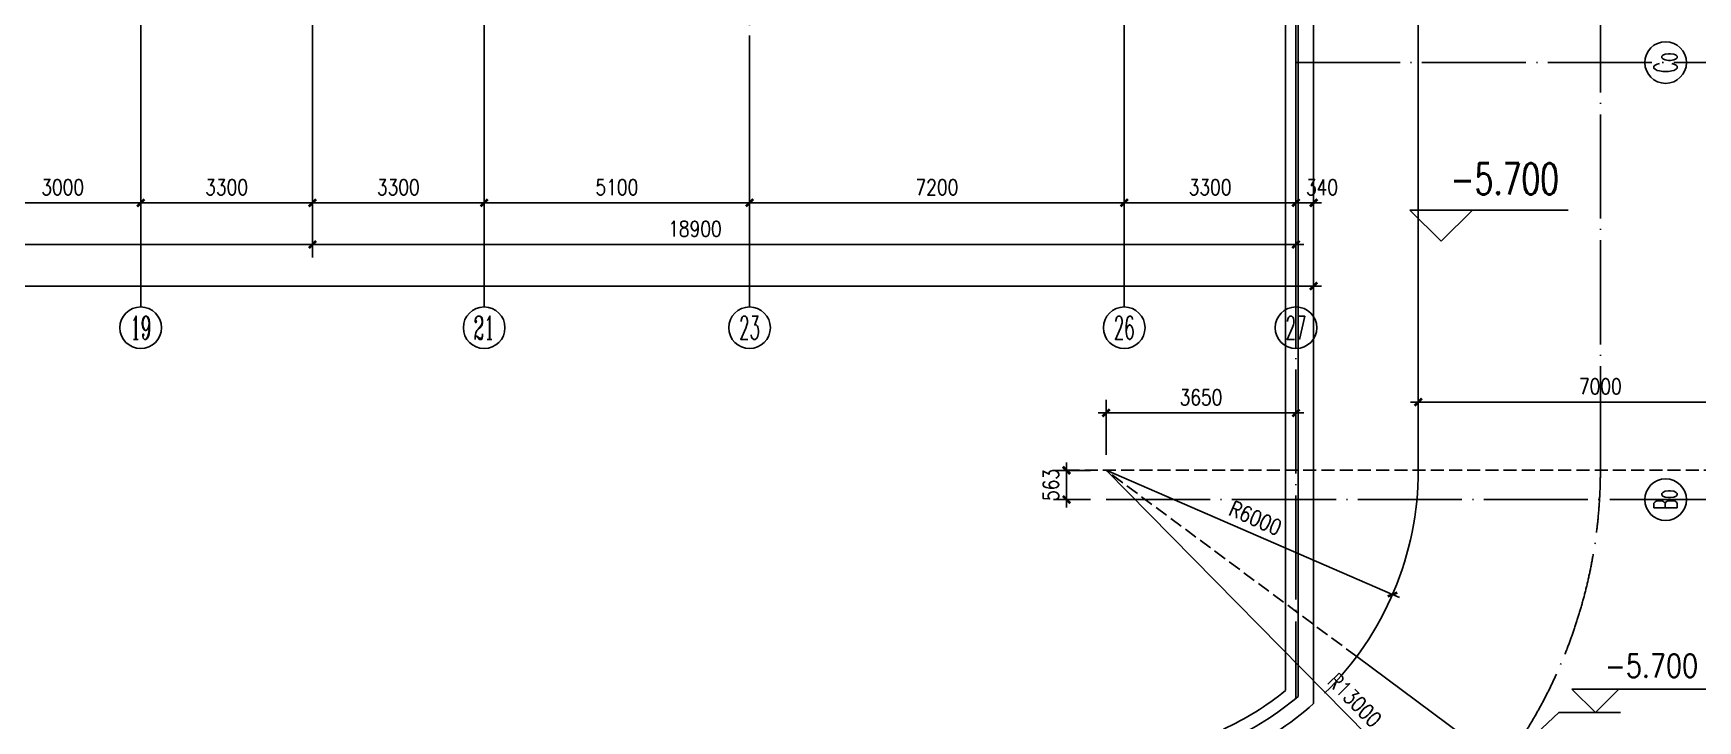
# Model space of a CAD drawing. Extents: x 634182 to 802382, y -1101880 to -864080.
# Drawn here: x 734198 to 766182, y -1022314 to -1009104 of the extents above; entities that cross this region are included whole.
import ezdxf
from ezdxf.enums import TextEntityAlignment as Align

# ---------------------------------------------------------------- set-up
doc = ezdxf.new("R2010")
doc.units = 0
doc.header["$LTSCALE"] = 1000
doc.header["$MEASUREMENT"] = 0
doc.linetypes.add('DASH', pattern=[0.35, 0.25, -0.1])
doc.linetypes.add('DOTE', pattern=[2.42, 2, -0.2, 0.02, -0.2])
doc.layers.get('0').update_dxf_attribs({"linetype": 'CONTINUOUS'})
doc.layers.get('DEFPOINTS').update_dxf_attribs({"linetype": 'CONTINUOUS'})
for name, color, linetype in [('AXIS', 3, 'CONTINUOUS'), ('AXIS_TEXT', 7, 'CONTINUOUS'), ('DOTE', 1, 'DOTE'), ('LU', 4, 'CONTINUOUS'), ('PUB_DIM', 3, 'CONTINUOUS'), ('PUB_TEXT', 7, 'CONTINUOUS'), ('WALL', 191, 'CONTINUOUS')]:
    doc.layers.add(name, color=color, linetype=linetype)
doc.styles.add('COMPLEX', font='COMPLEX')
doc.styles.add('DIM_FONT', font='simplex.shx', dxfattribs={"width": 0.8})
doc.dimstyles.new('DIMN', dxfattribs={"dimtxt": 300, "dimasz": 1, "dimexe": 250, "dimexo": 300, "dimgap": 150, "dimtad": 1, "dimdec": 0, "dimzin": 0, "dimdsep": 46, "dimtxsty": 'DIM_FONT', "dimblk": '_DIMX', "dimblk1": '_DIMX', "dimblk2": '_DIMX', "dimcen": 2.5, "dimclrt": 7, "dimadec": 0, "dimazin": 0, "dimtfac": 1, "dimtdec": 0, "dimtix": 1, "dimtmove": 2, "dimatfit": 3, "dimldrblk": '_DIMX', "dimfxl": 0, "dimtolj": 1, "dimtzin": 0, "dimarcsym": 0})
doc.dimstyles.new('NORMAL', dxfattribs={"dimtxt": 300, "dimasz": 1, "dimexe": 250, "dimexo": 300, "dimgap": 150, "dimtad": 1, "dimdec": 0, "dimzin": 0, "dimdsep": 46, "dimtxsty": 'DIM_FONT', "dimblk": '_DIMX', "dimblk1": '_DIMX', "dimblk2": '_DIMX', "dimcen": 2.5, "dimclrt": 7, "dimadec": 0, "dimazin": 0, "dimtfac": 1, "dimtdec": 0, "dimtix": 1, "dimtmove": 2, "dimatfit": 3, "dimldrblk": '_DIMX', "dimfxl": 0, "dimtolj": 1, "dimtzin": 0, "dimarcsym": 0})

# ---------------------------------------------------------------- blocks, each defined once
blk = doc.blocks.new('_DIMX')
blk.add_line((-150, 0), (150, 0))
at = {"const_width": 50}
blk.add_lwpolyline([(-70, -70), (70, 70)], dxfattribs=at)
blk = doc.blocks.new('*D1229')
at = {"color": 0, "linetype": 'ByBlock'}
for p, q in [((755162, -1010001), (755162, -1012612)), ((758462, -1010001), (758462, -1012612)), ((758461, -1012362), (755163, -1012362))]:
    blk.add_line(p, q, dxfattribs=at)
at = {"layer": 'DEFPOINTS', "color": 0, "linetype": 'ByBlock'}
for p in [(755162, -1009701, 285), (758462, -1009701, 285), (755162, -1012362, 285)]:
    blk.add_point(p, dxfattribs=at)
at = {"color": 0, "linetype": 'ByBlock'}
for p, rotation in [((755162, -1012362), 179.9999999999959), ((758462, -1012362), 359.999999999996)]:
    blk.add_blockref('_DIMX', p, dxfattribs=dict(at, rotation=rotation))
at = {"color": 7, "linetype": 'ByBlock', "insert": (756812, -1012062), "char_height": 300, "attachment_point": 5, "style": 'DIM_FONT'}
blk.add_mtext('\\A1;3300', dxfattribs=at)
blk = doc.blocks.new('*D1230')
at = {"color": 0, "linetype": 'ByBlock'}
for p, q in [((739562, -1010001), (739562, -1013412)), ((758462, -1010001), (758462, -1013412)), ((758461, -1013162), (739563, -1013162))]:
    blk.add_line(p, q, dxfattribs=at)
at = {"layer": 'DEFPOINTS', "color": 0, "linetype": 'ByBlock'}
for p in [(739562, -1009701, 285), (758462, -1009701, 285), (739562, -1013162, 285)]:
    blk.add_point(p, dxfattribs=at)
at = {"color": 0, "linetype": 'ByBlock', "rotation": 180}
blk.add_blockref('_DIMX', (739562, -1013162), dxfattribs=at)
at = {"color": 0, "linetype": 'ByBlock'}
blk.add_blockref('_DIMX', (758462, -1013162), dxfattribs=at)
at = {"color": 7, "linetype": 'ByBlock', "insert": (746912, -1012862), "char_height": 300, "attachment_point": 5, "style": 'DIM_FONT'}
blk.add_mtext('\\A1;18900', dxfattribs=at)
blk = doc.blocks.new('*D1232')
at = {"color": 0, "linetype": 'ByBlock'}
for p, q in [((739562, -1010001), (739562, -1012612)), ((742862, -1010001), (742862, -1012612)), ((742861, -1012362), (739563, -1012362))]:
    blk.add_line(p, q, dxfattribs=at)
at = {"layer": 'DEFPOINTS', "color": 0, "linetype": 'ByBlock'}
for p in [(739562, -1009701, 285), (742862, -1009701, 285), (739562, -1012362, 285)]:
    blk.add_point(p, dxfattribs=at)
at = {"color": 0, "linetype": 'ByBlock', "rotation": 180}
blk.add_blockref('_DIMX', (739562, -1012362), dxfattribs=at)
at = {"color": 0, "linetype": 'ByBlock'}
blk.add_blockref('_DIMX', (742862, -1012362), dxfattribs=at)
at = {"color": 7, "linetype": 'ByBlock', "insert": (741212, -1012062), "char_height": 300, "attachment_point": 5, "style": 'DIM_FONT'}
blk.add_mtext('\\A1;3300', dxfattribs=at)
blk = doc.blocks.new('*D1235')
at = {"color": 0, "linetype": 'ByBlock'}
for p, q in [((747962, -1010001), (747962, -1012612)), ((755162, -1010001), (755162, -1012612)), ((755161, -1012362), (747963, -1012362))]:
    blk.add_line(p, q, dxfattribs=at)
at = {"layer": 'DEFPOINTS', "color": 0, "linetype": 'ByBlock'}
for p in [(747962, -1009701, 285), (755162, -1009701, 285), (747962, -1012362, 285)]:
    blk.add_point(p, dxfattribs=at)
at = {"color": 0, "linetype": 'ByBlock', "rotation": 180}
blk.add_blockref('_DIMX', (747962, -1012362), dxfattribs=at)
at = {"color": 0, "linetype": 'ByBlock'}
blk.add_blockref('_DIMX', (755162, -1012362), dxfattribs=at)
at = {"color": 7, "linetype": 'ByBlock', "insert": (751562, -1012062), "char_height": 300, "attachment_point": 5, "style": 'DIM_FONT'}
blk.add_mtext('\\A1;7200', dxfattribs=at)
blk = doc.blocks.new('*D1236')
at = {"color": 0, "linetype": 'ByBlock'}
for p, q in [((747962, -1010001), (747962, -1012612)), ((755162, -1010001), (755162, -1012612)), ((755161, -1012362), (747963, -1012362))]:
    blk.add_line(p, q, dxfattribs=at)
at = {"layer": 'DEFPOINTS', "color": 0, "linetype": 'ByBlock'}
for p in [(747962, -1009701, 285), (755162, -1009701, 285), (747962, -1012362, 285)]:
    blk.add_point(p, dxfattribs=at)
at = {"color": 0, "linetype": 'ByBlock', "rotation": 180}
blk.add_blockref('_DIMX', (747962, -1012362), dxfattribs=at)
at = {"color": 0, "linetype": 'ByBlock'}
blk.add_blockref('_DIMX', (755162, -1012362), dxfattribs=at)
at = {"color": 7, "linetype": 'ByBlock', "insert": (751562, -1012062), "char_height": 300, "attachment_point": 5, "style": 'DIM_FONT'}
blk.add_mtext('\\A1;7200', dxfattribs=at)
blk = doc.blocks.new('_AXISO')
blk.add_circle((0, 0), 0.5)
at = {"layer": 'AXIS_TEXT', "style": 'COMPLEX', "width": 1.041667}
blk.add_attdef('A', text='', height=0.56, dxfattribs=at).set_placement((-0.25, -0.28), (0.25, -0.28), align=Align.FIT)
blk = doc.blocks.new('*D1237')
at = {"color": 0, "linetype": 'ByBlock'}
for p, q in [((742862, -1010001), (742862, -1012612)), ((747962, -1010001), (747962, -1012612)), ((747961, -1012362), (742863, -1012362))]:
    blk.add_line(p, q, dxfattribs=at)
at = {"layer": 'DEFPOINTS', "color": 0, "linetype": 'ByBlock'}
for p in [(742862, -1009701, 285), (747962, -1009701, 285), (742862, -1012362, 285)]:
    blk.add_point(p, dxfattribs=at)
at = {"color": 0, "linetype": 'ByBlock', "rotation": 180}
blk.add_blockref('_DIMX', (742862, -1012362), dxfattribs=at)
at = {"color": 0, "linetype": 'ByBlock'}
blk.add_blockref('_DIMX', (747962, -1012362), dxfattribs=at)
at = {"color": 7, "linetype": 'ByBlock', "insert": (745412, -1012062), "char_height": 300, "attachment_point": 5, "style": 'DIM_FONT'}
blk.add_mtext('\\A1;5100', dxfattribs=at)
blk = doc.blocks.new('*D1256')
at = {"color": 0, "linetype": 'ByBlock'}
for p, q in [((733263, -1011014), (733263, -1012612)), ((736263, -1011014), (736263, -1012612)), ((736262, -1012362), (733264, -1012362))]:
    blk.add_line(p, q, dxfattribs=at)
at = {"layer": 'DEFPOINTS', "color": 0, "linetype": 'ByBlock'}
for p in [(733263, -1010714), (736263, -1010714), (733263, -1012362)]:
    blk.add_point(p, dxfattribs=at)
at = {"color": 0, "linetype": 'ByBlock'}
for p, rotation in [((733263, -1012362), 179.9999999999955), ((736263, -1012362), 359.9999999999955)]:
    blk.add_blockref('_DIMX', p, dxfattribs=dict(at, rotation=rotation))
at = {"color": 7, "linetype": 'ByBlock', "insert": (734763, -1012062), "char_height": 300, "attachment_point": 5, "style": 'DIM_FONT'}
blk.add_mtext('\\A1;3000', dxfattribs=at)
blk = doc.blocks.new('*D1535')
at = {"color": 0, "linetype": 'ByBlock'}
for p, q in [((754512, -1017503), (753803, -1017503)), ((754053, -1017502), (754053, -1017501)), ((754053, -1017503), (754053, -1018066)), ((754512, -1018066), (753803, -1018066)), ((754053, -1018067), (754053, -1018068))]:
    blk.add_line(p, q, dxfattribs=at)
at = {"layer": 'DEFPOINTS', "color": 0, "linetype": 'ByBlock'}
for p in [(754812, -1017503), (754053, -1018066), (754812, -1018066)]:
    blk.add_point(p, dxfattribs=at)
at = {"color": 0, "linetype": 'ByBlock'}
for p, rotation in [((754053, -1017503), 270), ((754053, -1018066), 90)]:
    blk.add_blockref('_DIMX', p, dxfattribs=dict(at, rotation=rotation))
at = {"color": 7, "linetype": 'ByBlock', "insert": (753753, -1017784), "char_height": 300, "attachment_point": 5, "rotation": 90, "style": 'DIM_FONT'}
blk.add_mtext('\\A1;563', dxfattribs=at)

msp = doc.modelspace()

# ---------------------------------------------------------------- linework, layer by layer
at = {"linetype": 'DASH'}
for p, q in [((754052.99, -1017502.68), (767812.048, -1017502.68)), ((759629.084, -1021079.852), (754812.048, -1017502.68))]:
    msp.add_line(p, q, dxfattribs=at)
msp.add_line((765248.96, -1025253.219), (759629.084, -1021079.852))
msp.add_lwpolyline([(764698.285, -1022157.701), (763516.485, -1022157.701), (762439.022, -1023166.535)])
msp.add_circle((747962.048, -1014762.352), 400)
for radius, start in [(6000, 314.427004), (13000, 294.4021078)]:
    msp.add_arc((754812.048, -1017502.68), radius, start, 0)
at = {"layer": 'AXIS'}
for p, q in [((736262.048, -1014362.352), (736262.048, -1009783.292)), ((742862.048, -1014362.352), (742862.048, -1009783.292)), ((747962.048, -1014362.352), (747962.048, -1009783.292)), ((747962.048, -1014362.352), (747962.048, -1009783.292)), ((755162.048, -1014362.352), (755162.048, -1009783.292)), ((758462.048, -1014362.352), (758462.048, -1009783.292))]:
    msp.add_line(p, q, dxfattribs=at)
at = {"layer": 'DOTE'}
for p, q in [((739562.048, -972466.093), (739562.048, -1011188.375)), ((739562.048, -972466.093), (739562.048, -1011188.375)), ((742862.048, -991366.093), (742862.048, -1011188.375)), ((758462.048, -991366.093), (758462.048, -1021880.75)), ((758462.048, -991366.093), (758462.048, -1011188.375)), ((736262.048, -1010588.375), (736262.048, -992866.093)), ((736262.048, -1010588.375), (736262.048, -999466.093)), ((747962.048, -999466.093), (747962.048, -1011188.375)), ((755162.048, -1005766.093), (755162.048, -1011188.375)), ((758462.048, -1009666.093), (777611.542, -1009666.093)), ((754812.048, -1018066.093), (778550.007, -1018066.093))]:
    msp.add_line(p, q, dxfattribs=at)
at = {"layer": 'LU', "linetype": 'DOTE'}
msp.add_line((764312.048, -1017502.68), (764312.048, -964251.468), dxfattribs=at)
at = {"layer": 'LU'}
msp.add_line((760812.048, -1017502.68), (760812.048, -988816.093), dxfattribs=at)
at = {"layer": 'LU', "linetype": 'DOTE'}
msp.add_arc((754812.048, -1017502.68), 9500, 294.4021078, 0, dxfattribs=at)
at = {"layer": 'PUB_DIM'}
for p, q in [((761251.864, -1013100.672), (760651.864, -1012500.672)), ((760651.864, -1012500.672), (761851.864, -1012500.672)), ((761851.864, -1012500.672), (761251.864, -1013100.672)), ((761251.864, -1012500.672), (763691.864, -1012500.672)), ((764215.919, -1022157.701), (763765.919, -1021707.701)), ((763765.919, -1021707.701), (764665.919, -1021707.701)), ((764665.919, -1021707.701), (764215.919, -1022157.701)), ((764215.919, -1021707.701), (766459.363, -1021707.701))]:
    msp.add_line(p, q, dxfattribs=at)
at = {"layer": 'WALL'}
for p, q in [((758262.048, -1006106.093), (758262.048, -1021734.594)), ((758502.048, -1006106.093), (758502.048, -1021847.09)), ((758802.048, -1006106.093), (758802.048, -1021983.74))]:
    msp.add_line(p, q, dxfattribs=at)
for radius, end in [(5460, 309.1880848), (5700, 310.3434847), (6000, 311.6823254)]:
    msp.add_arc((754812.048, -1017502.68), radius, 294.4021078, end, dxfattribs=at)

# ---------------------------------------------------------------- block references
at = {"layer": 'AXIS'}
ref = msp.add_blockref('_AXISO', (765565.44, -1009666.093), dxfattribs=dict(at, xscale=-800, yscale=800, zscale=800, rotation=90.00000000000001))
ref.add_attrib('A', 'Co', dxfattribs={"layer": 'AXIS_TEXT', "height": 448, "rotation": 90, "style": 'COMPLEX', "width": 0.535714}).set_placement((765789.44, -1009866.093), (765789.44, -1009466.093), align=Align.FIT)
ref = msp.add_blockref('_AXISO', (736262.048, -1014762.352), dxfattribs=dict(at, xscale=-800, yscale=800, zscale=800))
ref.add_attrib('A', '19', dxfattribs={"layer": 'AXIS_TEXT', "height": 448, "rotation": 360, "style": 'COMPLEX', "width": 0.646552}).set_placement((736062.048, -1014986.352), (736462.048, -1014986.352), align=Align.FIT)
ref = msp.add_blockref('_AXISO', (742862.048, -1014762.352), dxfattribs=dict(at, xscale=800, yscale=800, zscale=800))
ref.add_attrib('A', '21', dxfattribs={"layer": 'AXIS_TEXT', "height": 448, "rotation": 360, "style": 'COMPLEX', "width": 0.646552}).set_placement((742662.048, -1014986.352), (743062.048, -1014986.352), align=Align.FIT)
ref = msp.add_blockref('_AXISO', (755162.048, -1014762.352), dxfattribs=dict(at, xscale=800, yscale=800, zscale=800))
ref.add_attrib('A', '26', dxfattribs={"layer": 'AXIS_TEXT', "height": 448, "style": 'COMPLEX', "width": 0.551471}).set_placement((754962.048, -1014986.352), (755362.048, -1014986.352), align=Align.FIT)
ref = msp.add_blockref('_AXISO', (758462.048, -1014762.352), dxfattribs=dict(at, xscale=800, yscale=800, zscale=800))
ref.add_attrib('A', '27', dxfattribs={"layer": 'AXIS_TEXT', "height": 448, "style": 'COMPLEX', "width": 0.551471}).set_placement((758262.048, -1014986.352), (758662.048, -1014986.352), align=Align.FIT)
ref = msp.add_blockref('_AXISO', (765565.44, -1018066.093), dxfattribs=dict(at, xscale=-800, yscale=800, zscale=800, rotation=90.00000000000001))
ref.add_attrib('A', 'Bo', dxfattribs={"layer": 'AXIS_TEXT', "height": 448, "rotation": 90, "style": 'COMPLEX', "width": 0.520833}).set_placement((765789.44, -1018266.093), (765789.44, -1017866.093), align=Align.FIT)

# ---------------------------------------------------------------- texts
at = {"layer": 'AXIS_TEXT', "style": 'COMPLEX', "width": 0.551471}
msp.add_attdef('23', text='', height=448, dxfattribs=at).set_placement((747762.048, -1014986.352), (748162.048, -1014986.352), align=Align.FIT)
at = {"layer": 'PUB_DIM', "style": 'DIM_FONT'}
for height, width, p in [(600, 0.7, (762471.864, -1011900.672)), (450, 0.8, (765295.59, -1021257.701))]:
    msp.add_text('-5.700', height=height, dxfattribs=dict(at, width=width)).set_placement(p, align=Align.MIDDLE)

# ---------------------------------------------------------------- dimensions: what is measured, and where the dimension line sits
for base, p1, p2 in [((767812.048, -1016190.286), (760812.048, -1017502.68), (767812.048, -1017502.68)), ((758462.048, -1016399.674), (754812.048, -1017502.68), (758462.048, -1017502.68))]:
    msp.add_linear_dim(base=base, p1=p1, p2=p2, dimstyle='NORMAL').render()
dim = msp.add_linear_dim(base=(754052.99, -1018066.093), p1=(754812.048, -1017502.68), p2=(754812.048, -1018066.093), angle=90, dimstyle='NORMAL')
dim.commit()
dim.dimension.update_dxf_attribs({"geometry": '*D1535', "text_midpoint": (753752.99, -1017784.386)})
for mpoint in [(763942.769, -1026756.323), (760317.196, -1019888.753)]:
    msp.add_radius_dim(center=(754812.048, -1017502.68), mpoint=mpoint, dimstyle='NORMAL').render()
at = {"layer": 'AXIS'}
for base, p1, p2 in [((758802.048, -1013962.352, 284.642), (684322.048, -1009701.085, 284.642), (758802.048, -1009701.085, 284.642)), ((739562.048, -1012362.352, 284.642), (736262.048, -1009722.025, 284.642), (739562.048, -1009722.025, 284.642))]:
    msp.add_linear_dim(base=base, p1=p1, p2=p2, angle=0, dimstyle='DIMN', dxfattribs=at).render()
msp.add_linear_dim(base=(739562.048, -1013162.352, 284.642), p1=(721562.048, -1009722.025, 284.642), p2=(739562.048, -1009722.025, 284.642), angle=0, location=(729662.048, -1012862.352), dimstyle='DIMN', dxfattribs=at).render()
dim = msp.add_linear_dim(base=(739562.048, -1013162.352, 284.642), p1=(758462.048, -1009701.085, 284.642), p2=(739562.048, -1009701.085, 284.642), angle=180, dimstyle='DIMN', dxfattribs=at)
dim.commit()
dim.dimension.update_dxf_attribs({"geometry": '*D1230', "text_midpoint": (746912.048, -1012862.352), "dimtype": 129})
for base, p1, p2, picture, middle in [((739562.048, -1012362.352, 284.642), (742862.048, -1009701.085, 284.642), (739562.048, -1009701.085, 284.642), '*D1232', (741212.048, -1012062.352)), ((742862.048, -1012362.352, 284.642), (747962.048, -1009701.085, 284.642), (742862.048, -1009701.085, 284.642), '*D1237', (745412.048, -1012062.352)), ((747962.048, -1012362.352, 284.642), (755162.048, -1009701.085, 284.642), (747962.048, -1009701.085, 284.642), '*D1236', (751562.048, -1012062.352)), ((747962.093, -1012362.352, 284.642), (755162.093, -1009701.085, 284.642), (747962.093, -1009701.085, 284.642), '*D1235', (751562.093, -1012062.352))]:
    dim = msp.add_linear_dim(base=base, p1=p1, p2=p2, angle=0, dimstyle='DIMN', dxfattribs=at)
    dim.commit()
    dim.dimension.update_dxf_attribs({"geometry": picture, "text_midpoint": middle})
dim = msp.add_aligned_dim(p1=(758462.048, -1009701.085, 284.642), p2=(755162.048, -1009701.085, 284.642), distance=2661.266, dimstyle='DIMN', dxfattribs=at)
dim.commit()
dim.dimension.update_dxf_attribs({"geometry": '*D1229', "text_midpoint": (756812.048, -1012062.352)})
at = {"layer": 'PUB_DIM'}
msp.add_linear_dim(base=(758802.048, -1012362.352, 284.642), p1=(758462.048, -1010501.085, 284.642), p2=(758802.048, -1010501.085, 284.642), angle=0, location=(758962.787, -1012062.352), dimstyle='DIMN', dxfattribs=at).render()
at = {"layer": 'PUB_TEXT', "color": 6}
dim = msp.add_aligned_dim(p1=(736263.085, -1010713.818), p2=(733263.085, -1010713.818), distance=1648.534, dimstyle='DIMN', dxfattribs=at)
dim.commit()
dim.dimension.update_dxf_attribs({"geometry": '*D1256', "text_midpoint": (734763.085, -1012062.352)})

doc.saveas('drawing.dxf')
